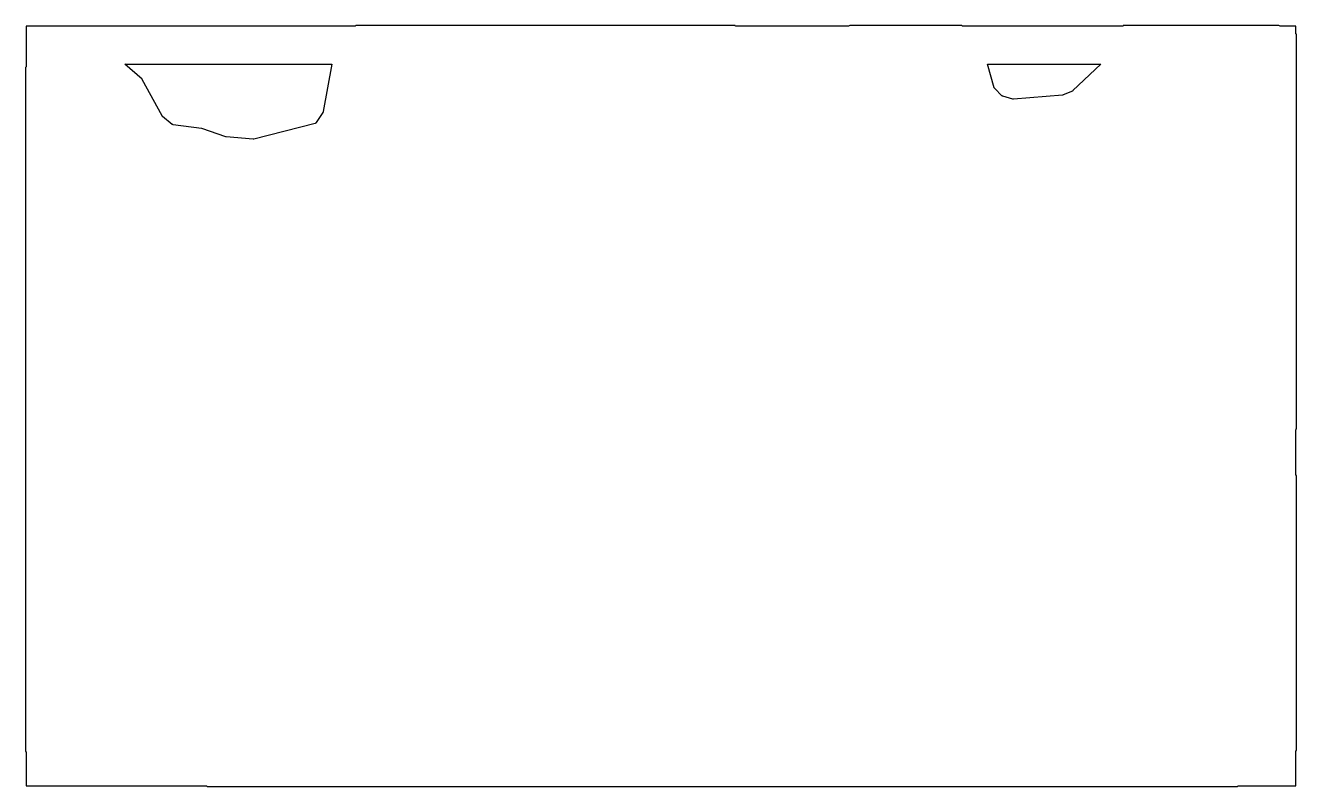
# Model space of a CAD drawing. Header units: metres. Extents: x 0 to 400, y 0 to 240.
import ezdxf

# ---------------------------------------------------------------- set-up
doc = ezdxf.new("R2010")
doc.units = ezdxf.units.M

msp = doc.modelspace()

# ---------------------------------------------------------------- linework, layer by layer
for points in [[(57.063, -0.189), (57.094, -0.211), (57.117, -0.224), (57.137, -0.234), (57.159, -0.241), (57.185, -0.247), (57.207, -0.25), (57.245, -0.252), (381.502, -0.252), (381.547, -0.25), (381.573, -0.246), (381.594, -0.24), (381.618, -0.231), (381.643, -0.219), (381.663, -0.207), (381.682, -0.192), (381.713, -0.162), (381.867, 0), (400, 0), (400, 11.051), (400.108, 11.111), (400.14, 11.131), (400.162, 11.148), (400.18, 11.164), (400.196, 11.183), (400.21, 11.203), (400.223, 11.224), (400.232, 11.244), (400.24, 11.267), (400.247, 11.294), (400.25, 11.316), (400.252, 11.355), (400.252, 97.553), (400.25, 97.597), (400.246, 97.622), (400.239, 97.646), (400.23, 97.67), (400.219, 97.693), (400.203, 97.718), (400.189, 97.736), (400.17, 97.755), (400.135, 97.784), (400, 97.885), (400, 111.995), (400.232, 112.66), (400.245, 112.702), (400.249, 112.73), (400.252, 112.779), (400.252, 236.572), (400.25, 236.617), (400.246, 236.643), (400.24, 236.664), (400.231, 236.688), (400.22, 236.712), (400.207, 236.733), (400.189, 236.755), (400.174, 236.772), (400.156, 236.787), (400.133, 236.802), (400.096, 236.823), (400, 236.87), (400, 239.28), (395.072, 239.28), (394.622, 239.5), (394.585, 239.516), (394.568, 239.522), (394.548, 239.527), (394.523, 239.53), (394.484, 239.532), (345.855, 239.532), (345.814, 239.53), (345.793, 239.527), (345.77, 239.521), (345.746, 239.513), (345.725, 239.503), (345.704, 239.491), (345.685, 239.477), (345.666, 239.461), (345.649, 239.443), (345.635, 239.425), (345.614, 239.392), (345.55, 239.28), (294.954, 239.28), (294.691, 239.474), (294.657, 239.497), (294.635, 239.508), (294.607, 239.519), (294.583, 239.526), (294.557, 239.53), (294.513, 239.532), (259.615, 239.532), (259.578, 239.53), (259.553, 239.527), (259.529, 239.521), (259.508, 239.514), (259.485, 239.504), (259.453, 239.486), (259.124, 239.28), (223.567, 239.28), (223.382, 239.455), (223.354, 239.479), (223.337, 239.491), (223.315, 239.503), (223.293, 239.513), (223.27, 239.521), (223.247, 239.527), (223.224, 239.53), (223.185, 239.532), (104.094, 239.532), (104.056, 239.53), (104.033, 239.527), (104.006, 239.52), (103.982, 239.511), (103.958, 239.5), (103.939, 239.488), (103.906, 239.463), (103.688, 239.28), (0, 239.28), (0, 226.459), (-0.133, 226.365), (-0.165, 226.339), (-0.182, 226.324), (-0.196, 226.307), (-0.211, 226.286), (-0.223, 226.265), (-0.233, 226.244), (-0.241, 226.22), (-0.247, 226.197), (-0.25, 226.176), (-0.252, 226.135), (-0.252, 10.965), (-0.25, 10.925), (-0.247, 10.904), (-0.24, 10.877), (-0.232, 10.853), (-0.222, 10.832), (-0.21, 10.812), (-0.194, 10.791), (-0.176, 10.771), (-0.159, 10.756), (-0.141, 10.742), (-0.107, 10.722), (0, 10.665), (0, 0), (56.819, 0), (57.063, -0.189)], [(93.595, 212.374), (93.58, 212.311), (93.559, 212.249), (93.532, 212.19), (93.499, 212.134), (91.391, 208.912), (91.356, 208.863), (91.316, 208.818), (91.273, 208.777), (91.225, 208.739), (91.175, 208.707), (91.121, 208.679), (91.065, 208.656), (91.008, 208.639), (71.662, 203.751), (71.593, 203.737), (71.523, 203.731), (71.452, 203.733), (63.036, 204.392), (62.981, 204.399), (62.926, 204.41), (62.873, 204.426), (55.281, 207.082), (55.238, 207.094), (55.194, 207.102), (46.336, 208.228), (46.277, 208.238), (46.22, 208.254), (46.164, 208.275), (46.11, 208.301), (46.058, 208.332), (46.01, 208.367), (42.977, 210.823), (42.93, 210.866), (42.887, 210.912), (42.849, 210.963), (42.816, 211.017), (36.57, 222.505), (36.549, 222.539), (36.534, 222.56), (36.521, 222.574), (36.494, 222.6), (31.037, 227.28), (96.275, 227.28), (93.595, 212.374)], [(329.803, 218.994), (329.76, 218.956), (329.713, 218.923), (329.664, 218.893), (329.612, 218.868), (326.745, 217.639), (326.68, 217.615), (326.612, 217.599), (326.543, 217.589), (311.045, 216.315), (310.986, 216.313), (310.927, 216.316), (310.869, 216.325), (310.811, 216.339), (307.708, 217.239), (307.648, 217.26), (307.59, 217.286), (307.534, 217.319), (307.482, 217.357), (307.434, 217.399), (305.183, 219.615), (305.139, 219.664), (305.099, 219.717), (305.066, 219.773), (305.038, 219.833), (305.016, 219.895), (302.855, 227.28), (338.534, 227.28), (329.803, 218.994)]]:
    msp.add_lwpolyline(points, close=True)

doc.saveas('drawing.dxf')
